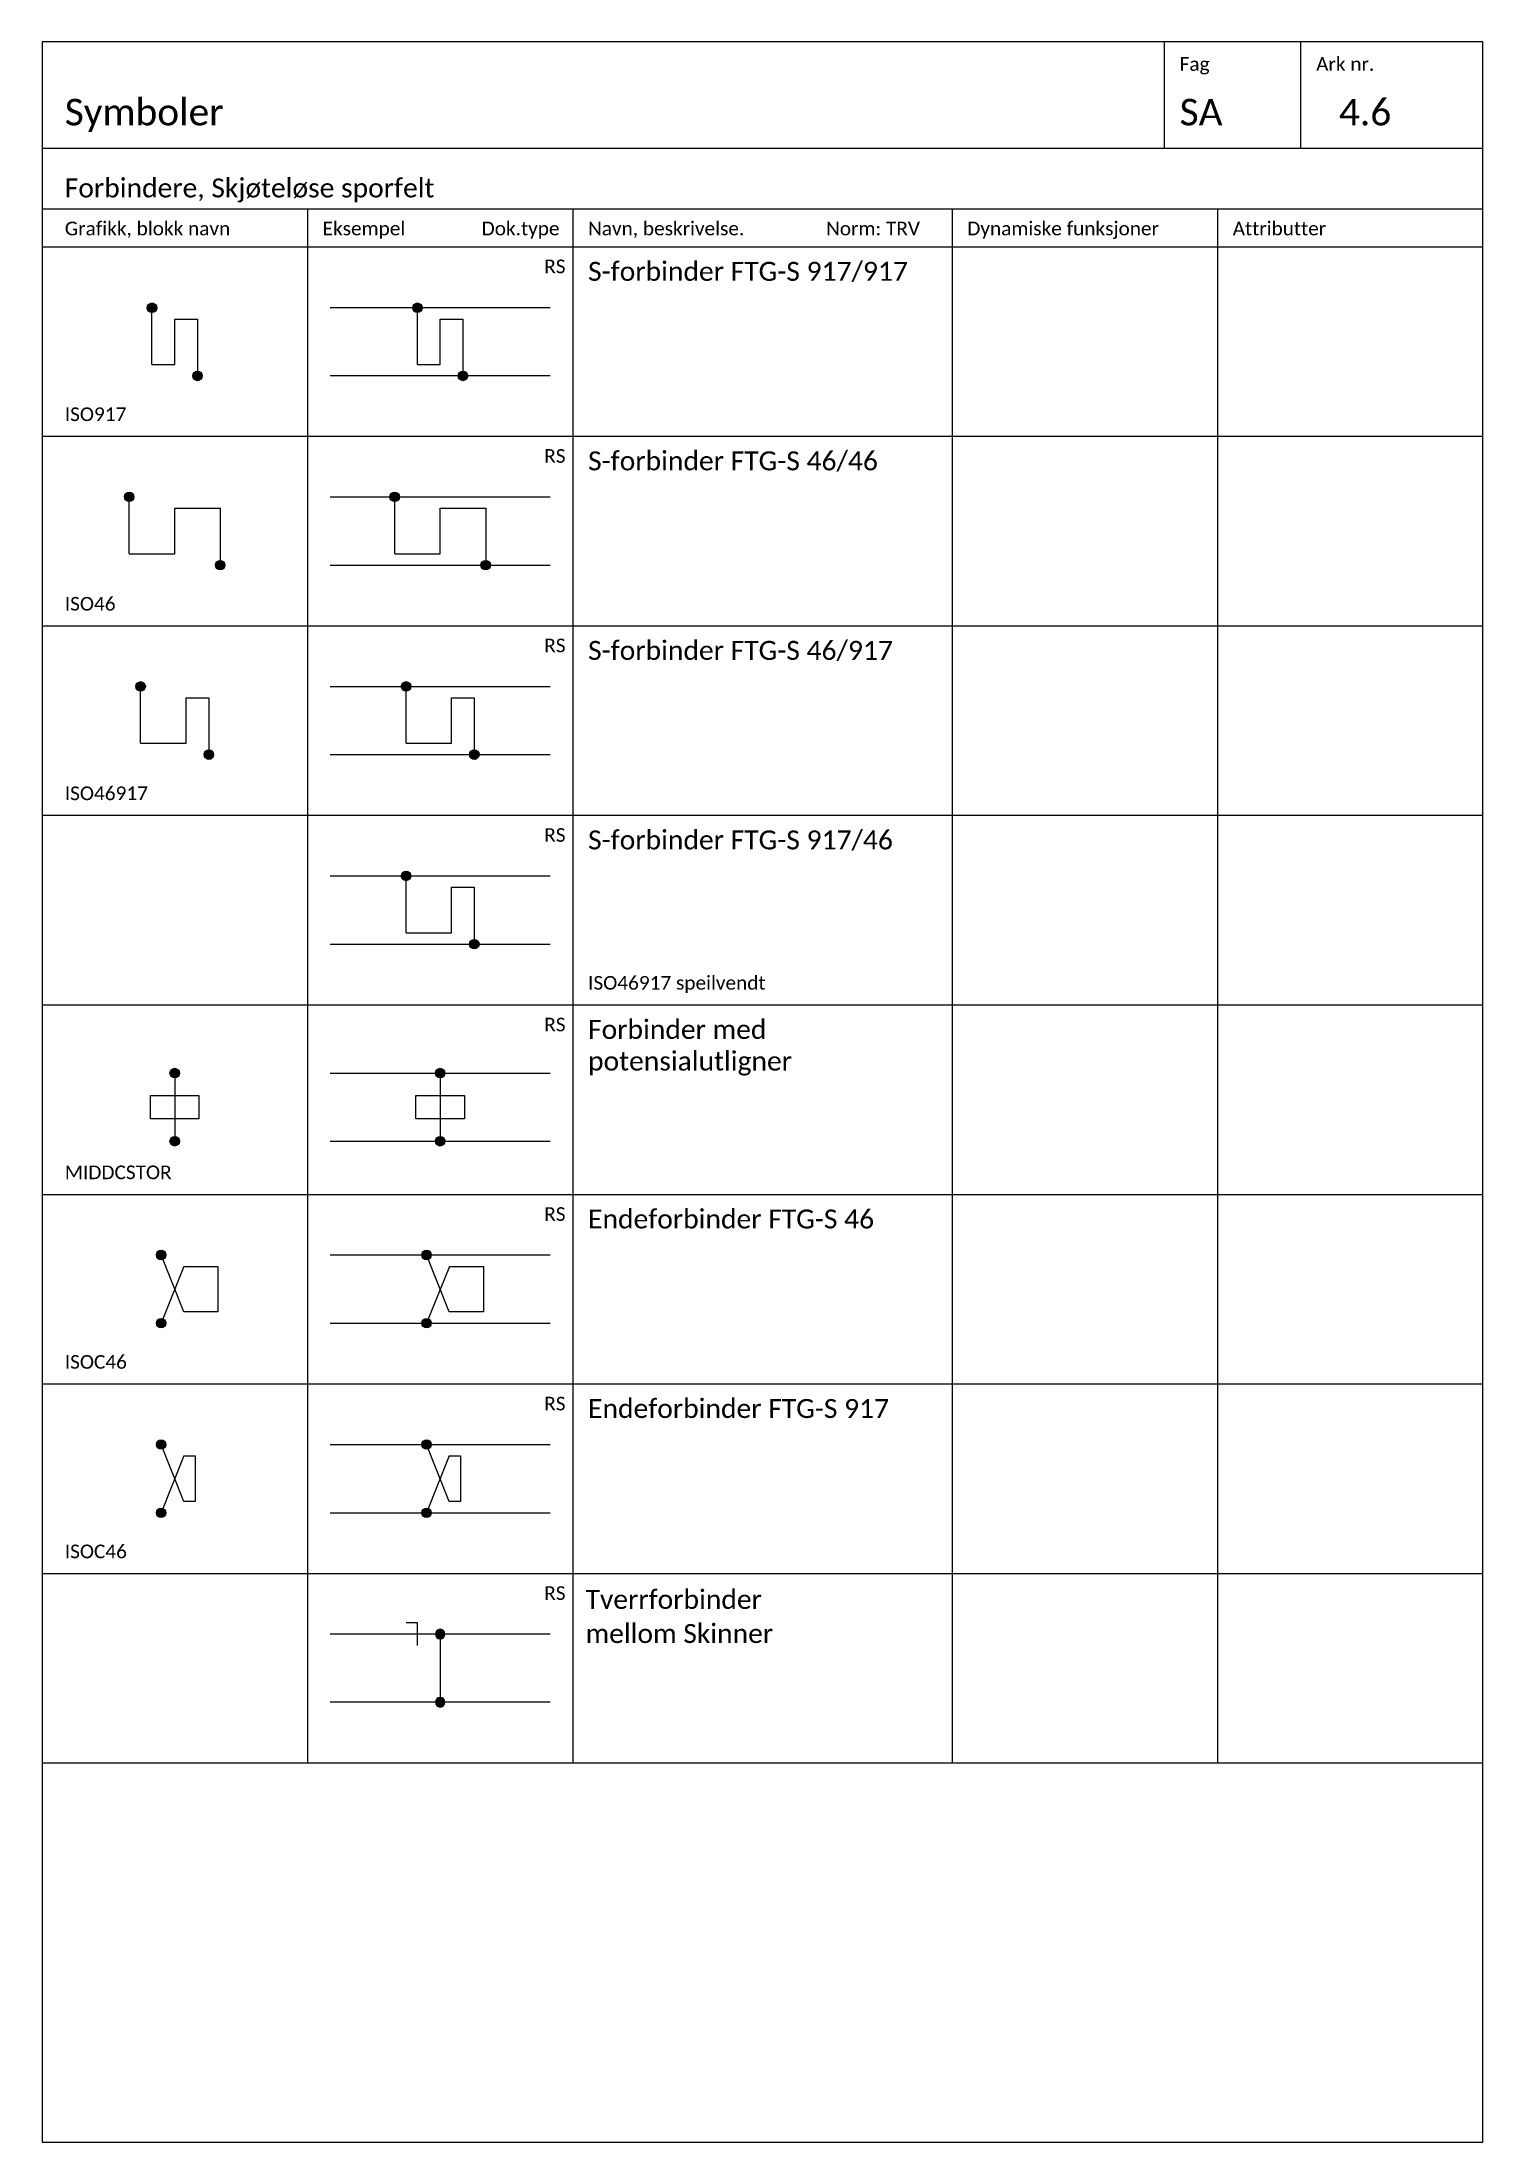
# Paper-space layout '4.6 Symboler' of a CAD drawing. Header units: millimetres. Extents: x 0 to 190, y 0 to 277.
# The model-space entities are those that its viewports show. They can reach past a viewport. Long polylines and large blocks are cut down to what shows.
import ezdxf

# ---------------------------------------------------------------- set-up
doc = ezdxf.new("R2010")
doc.units = ezdxf.units.MM
for name, color, linetype in [('JBTEH_Komponenter', 4, 'Continuous'), ('JBTEH_Skinne_isolert_signal', 5, 'Continuous'), ('JBTEH_Skinne_jordet_retur', 4, 'Continuous'), ('RAMME', 5, 'Continuous'), ('RAMME SYMBOLER', 4, 'Continuous'), ('RAMME TEKST', 7, 'Continuous')]:
    doc.layers.add(name, color=color, linetype=linetype)
doc.styles.add('Calibri', font='calibri.ttf')

# ---------------------------------------------------------------- blocks, each defined once
blk = doc.blocks.new('EH_Koblingspunkt')
h = blk.add_hatch(color=256)
h.dxf.hatch_style = 1
edge = h.paths.add_edge_path()
edge.add_arc((0, 0), 0.625, 0, 360)
blk.add_circle((0, 0), 0.625)
blk = doc.blocks.new('ISO917')
for p, q in [((0, -7.5), (0, 0)), ((3, -7.5), (3, -1.5)), ((3, -1.5), (6, -1.5)), ((6, -1.5), (6, -9)), ((0, -7.5), (3, -7.5))]:
    blk.add_line(p, q)
for p in [(0, 0), (6, -9)]:
    blk.add_blockref('EH_Koblingspunkt', p)
blk = doc.blocks.new('ISO46')
for p, q in [((0, -7.5), (0, 0)), ((6, -7.5), (6, -1.5)), ((6, -1.5), (12, -1.5)), ((12, -1.5), (12, -9)), ((0, -7.5), (6, -7.5))]:
    blk.add_line(p, q)
for p in [(0, 0), (12, -9)]:
    blk.add_blockref('EH_Koblingspunkt', p)
blk = doc.blocks.new('ISO46917')
for p, q in [((0, -7.5), (0, 0)), ((6, -1.5), (9, -1.5)), ((6, -7.5), (6, -1.5)), ((9, -1.5), (9, -9)), ((0, -7.5), (6, -7.5))]:
    blk.add_line(p, q)
for p in [(0, 0), (9, -9)]:
    blk.add_blockref('EH_Koblingspunkt', p)
blk = doc.blocks.new('ISOC46')
for p, q in [((3, -7.5), (0, 0)), ((3.02, -1.5), (0, -9)), ((3.02, -1.5), (7.5, -1.5)), ((7.5, -1.5), (7.5, -7.5)), ((7.5, -7.5), (3, -7.5))]:
    blk.add_line(p, q)
for p in [(0, 0), (0, -9)]:
    blk.add_blockref('EH_Koblingspunkt', p)
blk = doc.blocks.new('ISOC917')
for p, q in [((3, -7.5), (0, 0)), ((3, -1.5), (0, -9)), ((3, -1.5), (4.5, -1.5)), ((4.5, -1.5), (4.5, -7.5)), ((4.5, -7.5), (3, -7.5))]:
    blk.add_line(p, q)
for p in [(0, 0), (0, -9)]:
    blk.add_blockref('EH_Koblingspunkt', p)
blk = doc.blocks.new('MIDCSTOR')
blk.add_line((0, 9), (0, 0))
blk.add_lwpolyline([(-3.19, 2.98), (-3.19, 6.04), (3.19, 6.04), (3.19, 2.98)], close=True)
for p in [(0, 9), (0, 0)]:
    blk.add_blockref('EH_Koblingspunkt', p)
blk = doc.blocks.new('EH_Skinneskjot_enkel')
for p, q in [((0, -1.5), (0, 1.5)), ((0, 1.5), (1.5, 1.5))]:
    blk.add_line(p, q)

msp = doc.modelspace()

# ---------------------------------------------------------------- linework, layer by layer
at = {"layer": 'JBTEH_Skinne_isolert_signal'}
for p, q in [((1088, -679), (1117, -679)), ((1088, -704), (1117, -704)), ((1088, -729), (1117, -729)), ((1088, -754), (1117, -754)), ((1088, -780), (1117, -780)), ((1088, -804), (1117, -804)), ((1088, -829), (1117, -829)), ((1099.5, -854), (1088, -854))]:
    msp.add_line(p, q, dxfattribs=at)
at = {"layer": 'JBTEH_Skinne_jordet_retur'}
for p, q in [((1088, -688), (1117, -688)), ((1088, -713), (1117, -713)), ((1088, -738), (1117, -738)), ((1088, -763), (1117, -763)), ((1088, -789), (1117, -789)), ((1088, -813), (1117, -813)), ((1088, -838), (1117, -838)), ((1117, -854), (1099.5, -854)), ((1102.5, -854), (1102.5, -863)), ((1117, -863), (1088, -863))]:
    msp.add_line(p, q, dxfattribs=at)
at = {"layer": 'RAMME'}
msp.add_lwpolyline([(1240, -644), (1050, -644), (1050, -921), (1240, -921)], close=True, dxfattribs=at)
msp.add_lwpolyline([(1050, -658), (1240, -658)], dxfattribs=at)
at = {"layer": 'RAMME SYMBOLER'}
for p, q in [((1198, -658), (1198, -644)), ((1216, -658), (1216, -644)), ((1050, -666), (1240, -666)), ((1085, -666), (1085, -871)), ((1120, -666), (1120, -871)), ((1170, -666), (1170, -871)), ((1205, -666), (1205, -871)), ((1050, -671), (1240, -671)), ((1050, -696), (1240, -696)), ((1050, -721), (1240, -721)), ((1050, -746), (1240, -746)), ((1050, -771), (1240, -771)), ((1050, -796), (1240, -796)), ((1050, -821), (1240, -821)), ((1050, -846), (1240, -846)), ((1050, -871), (1240, -871))]:
    msp.add_line(p, q, dxfattribs=at)

# ---------------------------------------------------------------- block references
at = {"layer": 'JBTEH_Komponenter'}
for name, p in [('ISO917', (1064.5, -679.05)), ('ISO917', (1099.5, -679.05)), ('ISO46', (1061.5, -704)), ('ISO46', (1096.5, -704)), ('ISO46917', (1063, -729)), ('ISO46917', (1098, -729)), ('ISO46917', (1098, -754)), ('MIDCSTOR', (1067.5, -789)), ('MIDCSTOR', (1102.5, -789)), ('ISOC46', (1065.7, -804)), ('ISOC46', (1100.7, -804)), ('ISOC917', (1065.7, -829)), ('ISOC917', (1100.7, -829))]:
    msp.add_blockref(name, p, dxfattribs=at)
at = {"layer": 'JBTEH_Komponenter', "xscale": -1}
for name, p in [('EH_Skinneskjot_enkel', (1099.5, -854)), ('EH_Koblingspunkt', (1102.5, -854)), ('EH_Koblingspunkt', (1102.5, -863))]:
    msp.add_blockref(name, p, dxfattribs=at)

# ---------------------------------------------------------------- texts
at = {"layer": 'RAMME TEKST', "linetype": 'ByBlock', "style": 'Calibri'}
for s, height, p in [('Fag', 1.8, (1200, -647.8)), ('Ark nr.', 1.8, (1218, -647.8)), ('Symboler', 3.5, (1053, -655)), ('SA', 3.5, (1200, -655)), ('4.6', 3.5, (1221, -655)), ('Forbindere, Skjøteløse sporfelt', 2.5, (1053, -664.5)), ('Grafikk, blokk navn', 1.8, (1053, -669.5)), ('Eksempel', 1.8, (1087, -669.5)), ('Dok.type', 1.8, (1107.97, -669.5)), ('Navn, beskrivelse.                 Norm: TRV', 1.8, (1122, -669.5)), ('Dynamiske funksjoner', 1.8, (1172, -669.5)), ('Attributter', 1.8, (1207, -669.5)), ('RS', 1.8, (1116.22, -674.5)), ('ISO917', 1.8, (1053, -694)), ('RS', 1.8, (1116.22, -699.5)), ('ISO46', 1.8, (1053, -719)), ('RS', 1.8, (1116.22, -724.5)), ('ISO46917', 1.8, (1053, -744)), ('RS', 1.8, (1116.22, -749.5)), ('ISO46917 speilvendt', 1.8, (1122, -769)), ('RS', 1.8, (1116.22, -774.5)), ('MIDDCSTOR', 1.8, (1053, -794)), ('RS', 1.8, (1116.22, -799.5)), ('ISOC46', 1.8, (1053, -819)), ('RS', 1.8, (1116.22, -824.5)), ('ISOC46', 1.8, (1053, -844)), ('RS', 1.8, (1116.22, -849.5))]:
    msp.add_text(s, height=height, dxfattribs=at).set_placement(p)
at = {"layer": 'RAMME TEKST', "style": 'Calibri'}
for s, p in [('Tverrforbinder', (1121.67, -850.68)), ('mellom Skinner', (1121.67, -855.18))]:
    msp.add_text(s, height=2.5, dxfattribs=at).set_placement(p)
at = {"layer": 'RAMME TEKST', "linetype": 'ByBlock', "char_height": 2.5, "width": 46, "attachment_point": 1, "style": 'Calibri'}
for s, insert in [('S-forbinder FTG-S 917/917', (1122, -673)), ('S-forbinder FTG-S 46/46', (1122, -698)), ('S-forbinder FTG-S 46/917', (1122, -723)), ('S-forbinder FTG-S 917/46', (1122, -748)), ('Forbinder med potensialutligner', (1122, -773)), ('Endeforbinder FTG-S 46', (1122, -798)), ('Endeforbinder FTG-S 917', (1122, -823))]:
    msp.add_mtext(s, dxfattribs=dict(at, insert=insert))

psp = doc.layouts.new('4.6 Symboler')

# ---------------------------------------------------------------- viewports
at = {"layer": 'RAMME'}
psp.add_viewport(center=(95, 138.5), size=(190, 277), view_center_point=(1145, -782.5), view_height=277, dxfattribs=at)

doc.saveas('drawing.dxf')
